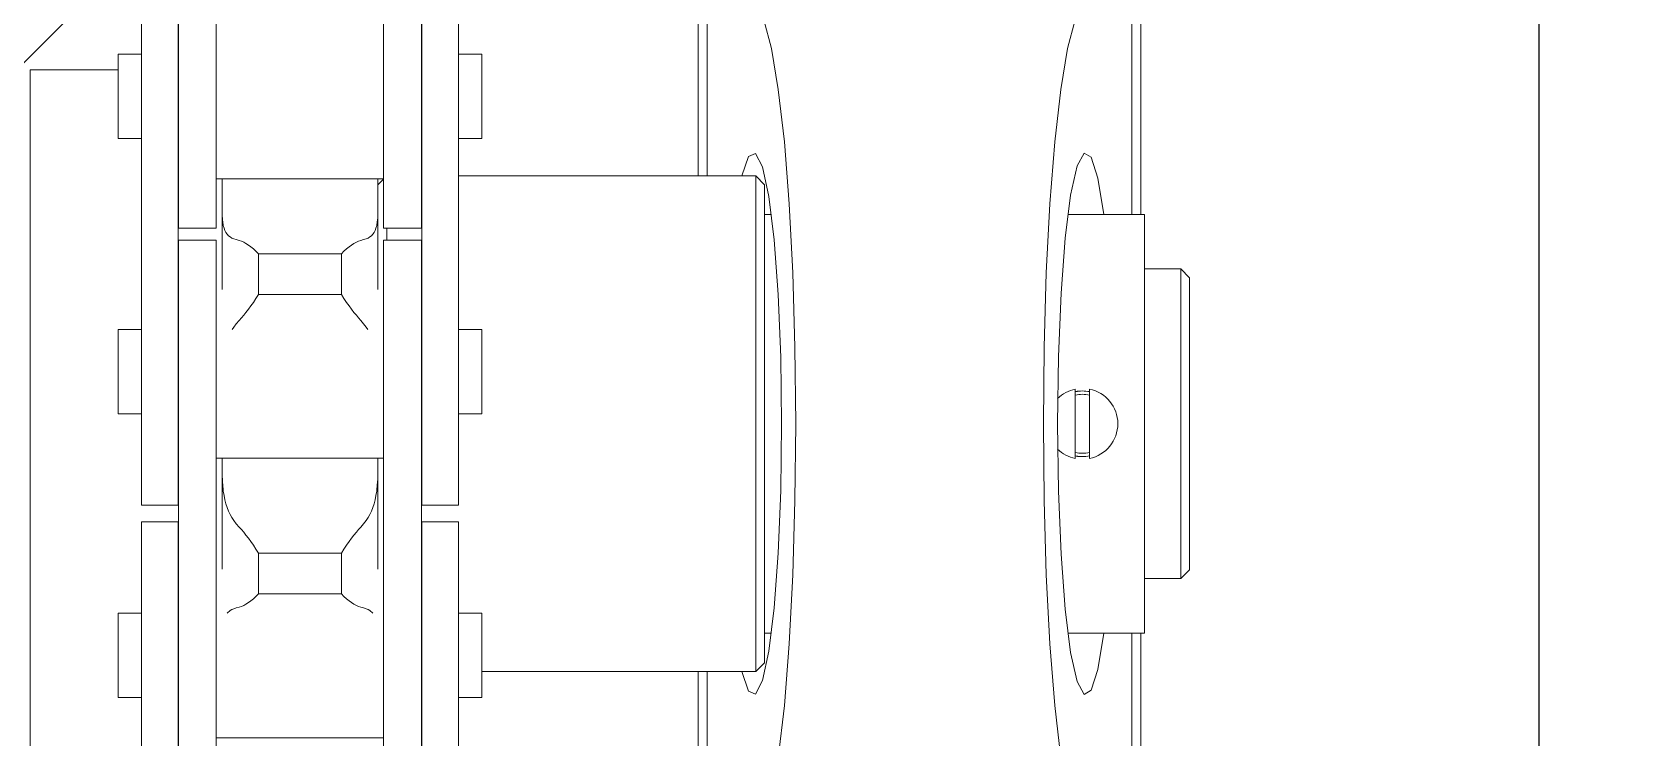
# Model space of a CAD drawing. Header units: millimetres. Extents: x 163705 to 1616509, y 81827 to 302547.
# Drawn here: x 227007.6 to 227189.8, y 153093 to 153172.7 of the extents above; entities that cross this region are included whole.
import ezdxf

# ---------------------------------------------------------------- set-up
doc = ezdxf.new("R2010")
doc.units = ezdxf.units.MM
doc.header["$LTSCALE"] = 10
doc.linetypes.add('ACAD_ISO02W100', pattern=[15, 12, -3])
for name, color, linetype, lineweight in [('1-文本', 4, 'Continuous', 0), ('1-标注', 3, 'Continuous', 0), ('1-虚线', 8, 'ACAD_ISO02W100', 0)]:
    doc.layers.add(name, color=color, linetype=linetype, lineweight=lineweight)

# ---------------------------------------------------------------- blocks, each defined once
blk = doc.blocks.new('A$C2352ff67')
at = {"layer": '1-文本', "lineweight": -2}
blk.add_line((1967.18, 850.01), (2387.18, 850.01), dxfattribs=at)
for radius in [415, 412]:
    blk.add_circle((2117.18, 600), radius, dxfattribs=at)
at = {"layer": '1-标注'}
for points in [[(2172.68, 809.51), (2171.68, 810.51), (2170.87, 810.51), (2168.53, 810.51), (2164.88, 810.51), (2160.28, 810.51), (2155.18, 810.51), (2150.08, 810.51), (2145.48, 810.51), (2141.83, 810.51), (2139.48, 810.51), (2138.68, 810.51), (2137.68, 809.51)], [(2172.68, 805.41), (2172.68, 809.51), (2171.82, 809.51), (2169.34, 809.51), (2165.46, 809.51), (2160.59, 809.51), (2155.18, 809.51), (2149.77, 809.51), (2144.89, 809.51), (2141.02, 809.51), (2138.53, 809.51), (2137.68, 809.51), (2137.68, 805.41)], [(2178.84, 796.76), (2178.84, 805.41), (2177.89, 805.41), (2175.09, 805.41), (2170.68, 805.41), (2165.01, 805.41), (2158.55, 805.41), (2151.81, 805.41), (2145.35, 805.41), (2139.68, 805.41), (2135.27, 805.41), (2132.47, 805.41), (2131.51, 805.41), (2131.51, 796.76)], [(2178.84, 804.01), (2203.93, 804.01)], [(2200.82, 797.58), (2197.59, 796.73), (2192.95, 795.96), (2187.03, 795.29), (2180.05, 794.74), (2172.24, 794.33), (2163.85, 794.08), (2155.18, 794), (2146.5, 794.08), (2138.12, 794.33), (2130.31, 794.74), (2123.33, 795.29), (2117.41, 795.96), (2112.77, 796.73), (2109.54, 797.58), (2107.84, 798.48), (2107.72, 799.4), (2109.6, 801.9), (2104.84, 801.9)], [(2183.18, 755.01), (2241.18, 755.01), (2241.18, 768), (2241.18, 792.01), (2241.18, 805.01), (2178.84, 805.01)], [(2178.84, 800.83), (2182.94, 800.15), (2185.29, 799.39), (2185.76, 798.59), (2184.31, 797.8), (2181.03, 797.08), (2176.14, 796.46), (2169.93, 795.99), (2162.79, 795.69), (2155.18, 795.59), (2147.57, 795.69), (2140.43, 795.99), (2134.22, 796.46), (2129.32, 797.08), (2126.05, 797.8), (2124.6, 798.59), (2125.06, 799.39), (2127.42, 800.15), (2131.51, 800.83)], [(2151.55, 797.6), (2151.53, 797.71), (2151.51, 797.81), (2151.51, 797.86), (2151.5, 797.9), (2151.49, 797.95), (2151.49, 798.01), (2151.47, 798.21), (2151.47, 798.41), (2151.47, 798.61), (2151.49, 798.81), (2151.51, 799.01), (2151.55, 799.21)], [(2158.81, 799.21), (2158.84, 799.01), (2158.87, 798.81), (2158.88, 798.61), (2158.89, 798.41), (2158.88, 798.21), (2158.87, 798.01), (2158.86, 797.95), (2158.86, 797.9), (2158.85, 797.86), (2158.84, 797.81), (2158.83, 797.71), (2158.81, 797.6)], [(2069.18, 768.01), (2069.18, 755.01), (2127.18, 755.01)], [(2104.84, 758.11), (2109.6, 758.11), (2107.72, 760.62), (2107.84, 761.53), (2109.54, 762.43), (2112.77, 763.28), (2117.41, 764.05), (2123.33, 764.73), (2130.31, 765.27), (2138.12, 765.68), (2146.5, 765.93), (2155.18, 766.01), (2163.85, 765.93), (2172.24, 765.68), (2180.05, 765.27), (2187.03, 764.73), (2192.95, 764.05), (2197.59, 763.28), (2200.82, 762.43)], [(2203.93, 756), (2183.18, 756)], [(2183.18, 759.91), (2185.38, 760.68), (2185.73, 761.47), (2184.2, 762.25), (2180.88, 762.96), (2175.98, 763.57), (2169.8, 764.03), (2162.72, 764.32), (2155.18, 764.42), (2147.64, 764.32), (2140.56, 764.03), (2134.38, 763.57), (2129.48, 762.96), (2126.16, 762.25), (2124.63, 761.47), (2124.98, 760.68), (2127.18, 759.91)], [(2131.51, 763.25), (2131.51, 762.5)], [(2178.84, 762.5), (2178.84, 763.25)], [(2127.18, 761.5), (2127.18, 730.56)], [(2183.18, 727.91), (2183.18, 761.5)], [(2133.77, 727.91), (2133.77, 730.56), (2133.47, 730.56), (2132.62, 730.56), (2130.2, 730.56), (2127.34, 730.56), (2125.08, 730.56), (2124.23, 730.56), (2124.23, 727.91)], [(2165.84, 727.91), (2165.84, 730.56), (2165.83, 730.56), (2165.81, 730.56), (2164.66, 730.56), (2162.23, 730.56), (2159.39, 730.56), (2157.14, 730.56), (2156.3, 730.56), (2156.3, 727.91)], [(2196.94, 727.91), (2196.94, 730.56), (2196.93, 730.56), (2196.91, 730.56), (2195.76, 730.56), (2193.33, 730.56), (2190.49, 730.56), (2188.25, 730.56), (2187.4, 730.56), (2187.4, 727.91)], [(2109.13, 723.76), (2120.69, 723.76), (2125.64, 723.76), (2131.03, 723.76), (2136.15, 723.76), (2140.36, 723.76), (2143.13, 723.76), (2144.09, 723.76), (2144.09, 727.91), (2143.13, 727.91), (2140.36, 727.91), (2136.15, 727.91), (2131.03, 727.91), (2125.64, 727.91), (2120.69, 727.91), (2109.13, 727.91)], [(2117.36, 719.45), (2121.06, 719.45), (2125.66, 719.45), (2130.64, 719.45), (2143.74, 719.45), (2156.59, 719.45), (2162.13, 719.45), (2167.5, 719.45), (2171.95, 719.45), (2174.89, 719.45), (2175.92, 719.45), (2175.92, 723.73), (2174.89, 723.73), (2171.95, 723.73), (2167.5, 723.73), (2162.13, 723.73), (2156.59, 723.73), (2143.74, 723.73), (2130.64, 723.73), (2125.66, 723.73), (2121.06, 723.73), (2117.36, 723.73)], [(2124.23, 723.76), (2124.23, 723.73)], [(2133.77, 723.73), (2133.77, 723.76)], [(2156.3, 723.76), (2156.3, 723.73)], [(2165.84, 723.73), (2165.84, 723.76)], [(2202, 723.73), (2197.04, 723.73), (2191.43, 723.73), (2185.96, 723.73), (2181.38, 723.73), (2178.36, 723.73), (2177.3, 723.73), (2177.3, 719.45), (2178.36, 719.45), (2181.38, 719.45), (2185.96, 719.45), (2191.43, 719.45), (2197.04, 719.45), (2202, 719.45)], [(2183.18, 723.73), (2183.18, 723.76)], [(2187.4, 723.76), (2187.4, 723.73)], [(2196.94, 723.73), (2196.94, 723.76)], [(2175.92, 719.81), (2176.62, 719.81), (2177.3, 719.81)], [(2119.7, 719.45), (2119.7, 700.55)], [(2133.77, 718.23), (2134.07, 717.91), (2134.19, 717.71), (2134.28, 717.49), (2134.37, 717.19), (2134.46, 716.87), (2134.54, 716.62), (2134.66, 716.37), (2134.8, 716.1), (2134.97, 715.83), (2135.18, 715.55), (2135.41, 715.27), (2135.67, 714.97), (2135.96, 714.68)], [(2149.82, 718.8), (2144.27, 718.8), (2138.75, 718.8)], [(2140.57, 714.68), (2141.02, 714.97), (2141.45, 715.27), (2141.86, 715.55), (2142.24, 715.83), (2142.59, 716.1), (2142.92, 716.37), (2143.22, 716.62), (2143.5, 716.87), (2143.87, 717.19), (2144.25, 717.49), (2144.57, 717.71), (2144.92, 717.91), (2145.3, 718.09), (2145.71, 718.24), (2146.13, 718.38), (2146.59, 718.49), (2147.07, 718.59), (2147.58, 718.67), (2147.82, 718.7), (2148.08, 718.72), (2148.21, 718.73), (2148.34, 718.74), (2148.41, 718.75), (2148.48, 718.75), (2148.55, 718.76), (2148.62, 718.76), (2148.91, 718.78), (2149.21, 718.79), (2149.51, 718.8), (2149.82, 718.8), (2150.55, 718.8), (2151.31, 718.8)], [(2151.31, 719.45), (2151.31, 700.55)], [(2179.1, 718.8), (2178.87, 718.8), (2178.64, 718.79), (2178.43, 718.78), (2178.24, 718.76), (2178.19, 718.76), (2178.14, 718.75), (2178.09, 718.75), (2178.05, 718.74), (2177.96, 718.73), (2177.88, 718.72), (2177.72, 718.7), (2177.57, 718.67), (2177.29, 718.59), (2177.03, 718.49), (2176.8, 718.38), (2176.6, 718.24), (2176.43, 718.09), (2176.29, 717.91), (2176.17, 717.71), (2176.08, 717.49), (2175.99, 717.19), (2175.9, 716.87), (2175.81, 716.62), (2175.7, 716.37), (2175.56, 716.1), (2175.38, 715.83), (2175.18, 715.55), (2174.95, 715.27), (2174.69, 714.97), (2174.4, 714.68), (2174.4, 705.33), (2172.1, 705.33), (2169.79, 705.33), (2169.33, 705.03), (2168.9, 704.74), (2168.5, 704.45), (2168.12, 704.18), (2167.77, 703.9), (2167.44, 703.64), (2167.14, 703.38), (2166.86, 703.14), (2166.49, 702.81), (2166.11, 702.52), (2165.84, 702.33)], [(2182.86, 718.8), (2180.81, 718.8), (2179.1, 718.8), (2174.75, 718.8), (2170.36, 718.8)], [(2182.18, 718.8), (2182.83, 719.45)], [(2182.86, 719.45), (2182.86, 700.55)], [(2165.84, 717.68), (2166.11, 717.49), (2166.49, 717.19), (2166.86, 716.87), (2167.14, 716.62), (2167.44, 716.37), (2167.77, 716.1), (2168.12, 715.83), (2168.5, 715.55), (2168.9, 715.27), (2169.33, 714.97), (2169.79, 714.68), (2169.79, 705.33)], [(2151.31, 701.2), (2150.55, 701.2), (2149.82, 701.2), (2149.51, 701.21), (2149.21, 701.22), (2148.91, 701.23), (2148.62, 701.25), (2148.55, 701.25), (2148.48, 701.25), (2148.41, 701.26), (2148.34, 701.27), (2148.21, 701.27), (2148.08, 701.29), (2147.82, 701.31), (2147.58, 701.34), (2147.07, 701.42), (2146.59, 701.51), (2146.13, 701.63), (2145.71, 701.76), (2145.3, 701.92), (2144.92, 702.1), (2144.57, 702.3), (2144.25, 702.52), (2143.87, 702.81), (2143.5, 703.14), (2143.22, 703.38), (2142.92, 703.64), (2142.59, 703.9), (2142.24, 704.18), (2141.86, 704.45), (2141.45, 704.74), (2141.02, 705.03), (2140.57, 705.33), (2138.26, 705.33), (2135.96, 705.33), (2135.96, 714.68), (2138.26, 714.68), (2140.57, 714.68), (2140.57, 705.33)], [(2174.4, 714.68), (2172.1, 714.68), (2169.79, 714.68)], [(2135.96, 705.33), (2135.67, 705.03), (2135.41, 704.74), (2135.18, 704.45), (2134.97, 704.18), (2134.8, 703.9), (2134.66, 703.64), (2134.54, 703.38), (2134.46, 703.14), (2134.37, 702.81), (2134.28, 702.52), (2134.19, 702.3), (2134.07, 702.1), (2133.77, 701.77)], [(2182.86, 701.2), (2180.81, 701.2), (2179.1, 701.2), (2178.87, 701.21), (2178.64, 701.22), (2178.43, 701.23), (2178.24, 701.25), (2178.19, 701.25), (2178.14, 701.25), (2178.09, 701.26), (2178.05, 701.27), (2177.96, 701.27), (2177.88, 701.29), (2177.72, 701.31), (2177.57, 701.34), (2177.29, 701.42), (2177.03, 701.51), (2176.8, 701.63), (2176.6, 701.76), (2176.43, 701.92), (2176.29, 702.1), (2176.17, 702.3), (2176.08, 702.52), (2175.99, 702.81), (2175.9, 703.14), (2175.81, 703.38), (2175.7, 703.64), (2175.56, 703.9), (2175.38, 704.18), (2175.18, 704.45), (2174.95, 704.74), (2174.69, 705.03), (2174.4, 705.33)], [(2117.36, 696.27), (2121.06, 696.27), (2125.66, 696.27), (2130.64, 696.27), (2143.74, 696.27), (2156.59, 696.27), (2162.13, 696.27), (2167.5, 696.27), (2171.95, 696.27), (2174.89, 696.27), (2175.92, 696.27), (2175.92, 700.55), (2174.89, 700.55), (2171.95, 700.55), (2167.5, 700.55), (2162.13, 700.55), (2156.59, 700.55), (2143.74, 700.55), (2130.64, 700.55), (2125.66, 700.55), (2121.06, 700.55), (2117.36, 700.55)], [(2138.75, 701.2), (2144.27, 701.2), (2149.82, 701.2)], [(2170.36, 701.2), (2174.75, 701.2), (2179.1, 701.2)], [(2202, 700.55), (2197.04, 700.55), (2191.43, 700.55), (2185.96, 700.55), (2181.38, 700.55), (2178.36, 700.55), (2177.3, 700.55), (2177.3, 696.27), (2178.36, 696.27), (2181.38, 696.27), (2185.96, 696.27), (2191.43, 696.27), (2197.04, 696.27), (2202, 696.27)], [(2109.13, 692.1), (2120.69, 692.1), (2125.64, 692.1), (2131.03, 692.1), (2136.15, 692.1), (2140.36, 692.1), (2143.13, 692.1), (2144.09, 692.1), (2144.09, 696.25), (2143.13, 696.25), (2140.36, 696.25), (2136.15, 696.25), (2131.03, 696.25), (2125.64, 696.25), (2120.69, 696.25), (2109.13, 696.25)], [(2124.23, 696.27), (2124.23, 696.25)], [(2133.77, 696.25), (2133.77, 696.27)], [(2202.91, 696.25), (2198.08, 696.25), (2192.37, 696.25), (2179.35, 696.25), (2166.84, 696.25), (2161.06, 696.25), (2155.29, 696.25), (2150.39, 696.25), (2147.12, 696.25), (2145.98, 696.25), (2145.98, 692.1), (2147.12, 692.1), (2150.39, 692.1), (2155.29, 692.1), (2161.06, 692.1), (2166.84, 692.1), (2179.35, 692.1), (2192.37, 692.1), (2198.08, 692.1), (2202.91, 692.1)], [(2156.3, 696.27), (2156.3, 696.25)], [(2165.84, 696.25), (2165.84, 696.27)], [(2187.4, 696.27), (2187.4, 696.25)], [(2196.94, 696.25), (2196.94, 696.27)], [(2115.18, 692.1), (2115.18, 679.5), (2116.05, 679.5), (2118.64, 679.5), (2122.82, 679.5), (2128.41, 679.5), (2135.18, 679.5), (2142.82, 679.5), (2151, 679.5), (2159.36, 679.5), (2167.54, 679.5), (2175.18, 679.5), (2181.94, 679.5), (2187.54, 679.5), (2191.72, 679.5), (2194.31, 679.5), (2195.18, 679.5), (2195.18, 689.45)], [(2124.23, 692.1), (2124.23, 689.45), (2125.08, 689.45), (2127.34, 689.45), (2130.2, 689.45), (2132.62, 689.45), (2133.47, 689.45), (2133.77, 689.45), (2133.77, 692.1)], [(2156.3, 692.1), (2156.3, 689.45), (2157.14, 689.45), (2159.39, 689.45), (2162.23, 689.45), (2164.66, 689.45), (2165.81, 689.45), (2165.83, 689.45), (2165.84, 689.45), (2165.84, 692.1)], [(2187.4, 692.1), (2187.4, 689.45), (2188.25, 689.45), (2190.49, 689.45), (2193.33, 689.45), (2195.76, 689.45), (2196.91, 689.45), (2196.93, 689.45), (2196.94, 689.45), (2196.94, 692.1)]]:
    blk.add_lwpolyline(points, dxfattribs=at)
for points in [[(2131.51, 805.01), (2069.18, 805.01), (2069.18, 792.01), (2069.18, 768, 0.414158), (2081.18, 756), (2104.85, 756), (2104.84, 757.06), (2104.84, 758.11), (2106.43, 756), (2127.18, 756)], [(2131.51, 804.01), (2106.43, 804.01), (2104.84, 801.9), (2104.84, 802.96), (2104.85, 804.01), (2081.18, 804.01, 0.414158), (2069.18, 792.01)], [(2152.32, 795.61, -0.143969), (2151.26, 797.6), (2159.1, 797.6, -0.144795), (2158.04, 795.61)]]:
    blk.add_lwpolyline(points, format="xyb", dxfattribs=at)
blk.add_lwpolyline([(2159.1, 799.21), (2151.26, 799.21, -0.356415), (2155.18, 802.41, -0.356569)], format="xyb", close=True, dxfattribs=at)
for points in [[(2182.18, 762.5), (2181.26, 762.5), (2178.56, 762.5), (2174.27, 762.5), (2168.68, 762.5), (2162.17, 762.5), (2155.18, 762.5), (2148.19, 762.5), (2141.68, 762.5), (2136.09, 762.5), (2131.79, 762.5), (2129.1, 762.5), (2128.18, 762.5), (2127.18, 761.5), (2127.99, 761.5), (2130.39, 761.5), (2134.22, 761.5), (2139.27, 761.5), (2145.25, 761.5), (2151.8, 761.5), (2158.55, 761.5), (2165.11, 761.5), (2171.08, 761.5), (2176.14, 761.5), (2179.97, 761.5), (2182.36, 761.5), (2183.18, 761.5)], [(2166.84, 727.91), (2161.06, 727.91), (2155.29, 727.91), (2150.39, 727.91), (2147.12, 727.91), (2145.98, 727.91), (2145.98, 723.76), (2147.12, 723.76), (2150.39, 723.76), (2155.29, 723.76), (2161.06, 723.76), (2166.84, 723.76), (2179.35, 723.76), (2192.37, 723.76), (2198.08, 723.76), (2202.91, 723.76), (2206.13, 723.76), (2207.26, 723.76), (2207.26, 727.91), (2206.13, 727.91), (2202.91, 727.91), (2198.08, 727.91), (2192.37, 727.91), (2179.35, 727.91)]]:
    blk.add_lwpolyline(points, close=True, dxfattribs=at)
for centre, radius, start, end in [((2155.12, 798.41), 3.27, 165.8246, 194.1754), ((2155.17, 798.41), 3.34, 346.1232, 13.8768)]:
    blk.add_arc(centre, radius, start, end, dxfattribs=at)
blk = doc.blocks.new('A$C285bc443')
at = {"layer": '1-虚线'}
blk.add_lwpolyline([(2418.33, 1273.9), (721.27, -423.15), (2418.33, -2120.21, -2.414214)], format="xyb", close=True, dxfattribs=at)
at = {"xscale": -1, "rotation": 180}
blk.add_blockref('A$C2352ff67', (-1395.91, 176.85), dxfattribs=at)
blk = doc.blocks.new('A$C790c3438')
at = {"rotation": 90}
blk.add_blockref('A$C285bc443', (-18639.63, 13363.05), dxfattribs=at)

msp = doc.modelspace()

# ---------------------------------------------------------------- block references
msp.add_blockref('A$C790c3438', (245144.313, 139006.156))

doc.saveas('drawing.dxf')
